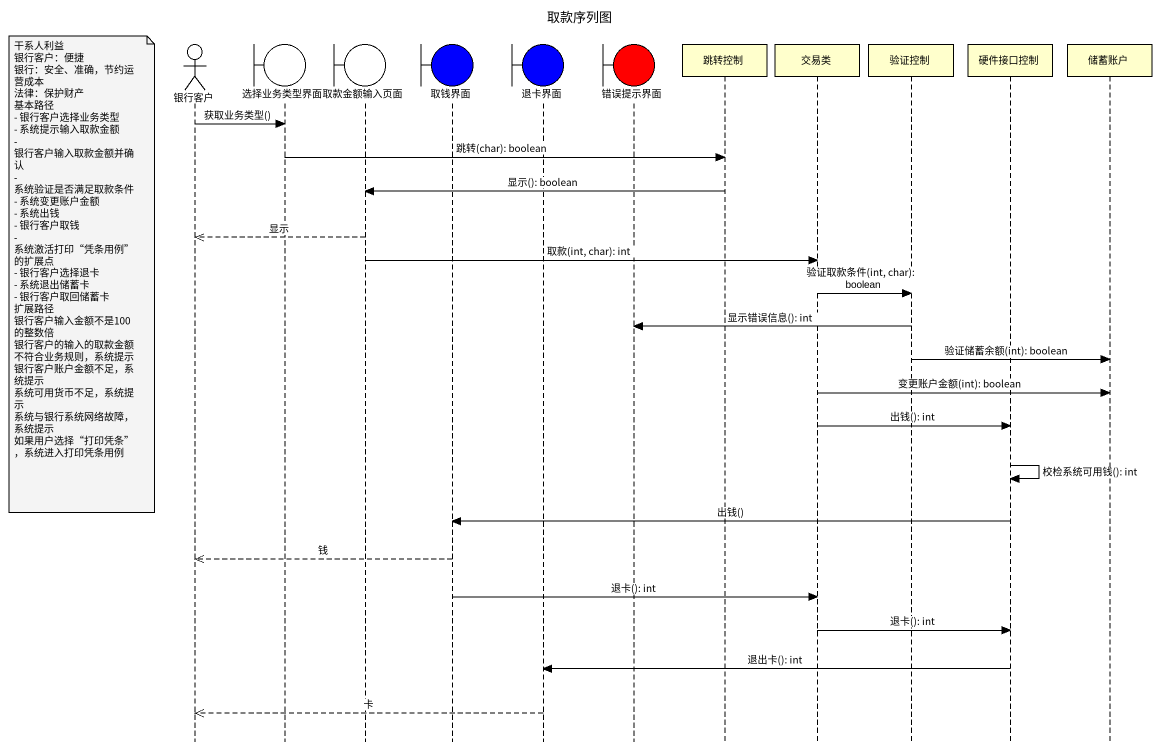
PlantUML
@startuml
title 取款序列图
hide footbox
actor 银行客户
boundary 选择业务类型界面
boundary 取款金额输入页面
boundary 取钱界面 #0000FF
boundary 退卡界面 #0000FF
boundary 错误提示界面 #FF0000
participant 跳转控制
participant 交易类
participant 验证控制
participant 硬件接口控制
participant 储蓄账户

银行客户 -> 选择业务类型界面 : 获取业务类型()
选择业务类型界面 -> 跳转控制 : 跳转(char): boolean
跳转控制 -> 取款金额输入页面 : 显示(): boolean
取款金额输入页面 -->> 银行客户 : 显示
取款金额输入页面 -> 交易类 : 取款(int, char): int
note left of 银行客户
  干系人利益
  银行客户：便捷
  银行：安全、准确，节约运营成本
  法律：保护财产
  基本路径
  - 银行客户选择业务类型
  - 系统提示输入取款金额
  - 银行客户输入取款金额并确认
  - 系统验证是否满足取款条件
  - 系统变更账户金额
  - 系统出钱
  - 银行客户取钱
  - 系统激活打印“凭条用例”的扩展点
  - 银行客户选择退卡
  - 系统退出储蓄卡
  - 银行客户取回储蓄卡
  扩展路径
  银行客户输入金额不是100的整数倍
  银行客户的输入的取款金额不符合业务规则，系统提示
  银行客户账户金额不足，系统提示
  系统可用货币不足，系统提示
  系统与银行系统网络故障，系统提示
  如果用户选择“打印凭条”，系统进入打印凭条用例
end note
交易类 -> 验证控制 : 验证取款条件(int, char): boolean
验证控制 -> 错误提示界面 : 显示错误信息(): int
验证控制 -> 储蓄账户 : 验证储蓄余额(int): boolean
交易类 -> 储蓄账户 : 变更账户金额(int): boolean
交易类 -> 硬件接口控制 : 出钱(): int
硬件接口控制 -> 硬件接口控制 : 校检系统可用钱(): int
硬件接口控制 -> 取钱界面 : 出钱()
取钱界面 -->> 银行客户 : 钱
取钱界面 -> 交易类 : 退卡(): int
交易类 -> 硬件接口控制 : 退卡(): int
硬件接口控制 -> 退卡界面 : 退出卡(): int
退卡界面 -->> 银行客户 : 卡
@enduml
